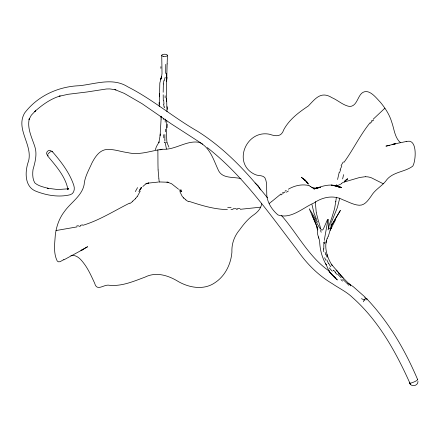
<?xml version="1.0" encoding="UTF-8"?>
<svg xmlns="http://www.w3.org/2000/svg" width="440" height="440" viewBox="0 0 440 440"><rect width="100%" height="100%" fill="white"/><g stroke="black" fill="none" stroke-linecap="round" stroke-linejoin="round"><path stroke-width="0.66" d="M163.18 92.268L163.367 83.958M165.193 122.161L165.209 119.114M165.764 64.35L165.677 73.453M167.129 63.894L166.419 91.344L166.991 111.672M161.106 119.047L161.04 116.21M167.129 63.916L167.448 55.396M161.106 119.004L160.105 135.487L160.303 134.002M159.247 106.535L159.825 82.979L161.612 76.511L162.024 73.519L161.739 55.346M159.357 96.795L159.533 93.286M327.113 238.656C323.834 246.642 326.986 257.593 332.112 265.315L331.298 264.209L343.25 278.075M323.873 242.841L323.785 249.056M335.825 201.526L335.858 201.234M160.105 135.487L158.912 142.483L159.115 141.906L156.481 146.493L155.287 149.826M326.392 240.587L326.057 242.919M331.029 222.789L330.968 225.522L332.283 223.949L340.389 210.413L330.545 227.337L328.944 229.07L328.377 227.7L328.125 219.368L327.107 220.457L323.351 229.053L322.581 229.928L321.75 230.148L319.803 228.146L312.02 214.858L317.4 227.645L317.218 227.277M240.972 178.629C233.618 176.66 223.097 178.849 218.752 171.034C213.747 160.76 210.535 147.752 199.37 142.384C186.67 139.909 175.379 150.178 162.421 149.237C150.843 150.739 139.42 155.556 127.595 152.587C120.588 151.707 113.762 148.951 106.618 149.485C99.325 150.211 95.079 157.047 91.971 162.927C88.88 170 84.662 176.963 84.106 184.828C81.686 196.268 70.62 202.582 64.312 211.679C59.163 218.389 56.348 226.606 55.319 234.938C54.725 243.551 53.213 253.132 57.283 261.102L58.603 261.844L60.159 261.668L63.85 259.556M327.976 219.329L324.28 240.389M336.347 185.873L336.567 184.63M339.757 198.132L337.365 207.587L331.447 222.195M336.435 197.247L336.237 198.363A51.326 29.634 60 0 0 336.028 199.788L334.625 208.582L331.832 217.734M261.723 203.274C261.261 208.813 256.977 212.707 252.654 215.617C247.522 219.428 243.502 224.483 239.789 229.625C234.377 235.945 231.523 243.76 231.919 252.06C230.978 264.127 225.099 276.172 214.748 282.838C203.797 290.312 189.563 287.832 178.629 281.727C168.586 275.501 156.239 271.425 144.953 277.151C133.606 281.331 121.968 286.473 109.571 285.302C104.005 283.811 96.987 292.221 94.65 283.19C91.856 277.2 89.177 271.117 85.487 265.606C82.115 260.947 77.522 254.177 70.895 255.629M418 381.392C418.154 385.946 411.279 387.387 409.613 383.168L410.603 384.582M337.574 179.504L339.18 172.387M165.171 77.325L164.093 80.713M328.053 229.878L328.84 226.699A44.985 25.971 60 0 1 329.312 224.906L331.381 218.988M331.529 218.57L331.683 218.152M328.152 236.506C329.978 231.996 329.45 230.532 331.854 226.875L330.171 230.191L335.467 220.017M159.396 181.946L168.152 182.243L166.859 182.166M340.07 169.769L341.809 166.095M328.114 236.583L327.063 238.766M140.272 191.054L137.159 196.768M139.816 189.976L140.734 188.161M138.87 191.664L140.19 189.272M344.498 182.072L345.334 180.67L345.164 180.934M344.02 162.294C353.326 149.496 360.124 135.025 370.101 122.711M140.536 188.793L140.982 188.133M141.218 187.82L140.173 189.151L141.46 187.523L140.415 188.843M371.239 121.358L372.24 120.225M340.417 184.58L341.154 183.827M400.356 142.56C394.587 137.478 394.207 128.827 391.672 121.946C389.483 114.642 385.259 108.136 380.43 102.3C375.952 97.708 368.544 87.434 361.592 93.335C357.418 97.405 356.631 106.293 349.652 106.508C343.03 105.342 338.025 100.304 331.98 97.691C320.969 90.772 315.381 98.626 308.363 105.963C298.82 112.338 289.322 119.378 283.762 129.723C281.457 137.077 275.776 136.433 269.781 134.31C245.982 129.184 231.88 163.895 254.997 174.482C258.06 176.105 262.202 174.906 264.754 177.524C267.333 182.094 266.481 187.682 266.75 192.731C266.349 201.322 271.667 209.572 277.959 214.924C290.791 219.615 302.896 207.74 314.094 202.901C322.509 197.082 333.416 194.772 342.826 199.755C348.233 201.729 353.386 204.881 359.243 205.26C364.986 205.436 368.335 199.975 371.322 195.899C375.205 189.211 382.624 185.911 386.892 179.591C393.498 171.683 405.108 172.007 412.764 166.144C416.119 160.677 417.593 137.456 406.181 141.713M344.548 181.632L347.474 178.865L344.856 180.889M373.247 119.158L384.901 108.196M135.586 198.682L132.726 201.086M142.813 186.544L145.382 184.283L147.406 183.183L145.888 183.794L148.797 183.018L147.945 183.145L158.472 182.039M341.325 183.667L341.495 183.513A21.681 12.518 60 0 1 343.635 182.182L359.75 177.463L365.69 176.666M345.945 180.163L347.474 178.865M280.929 194.007L271.502 201.713M271.216 201.933L269.247 203.418M282.579 192.753L283.179 192.335M159.896 149.958L161.007 149.336L162.08 149.331M337.205 186.038L339.686 184.481M285.104 191.07L286.286 190.355M81.048 250.663L83.001 249.48L63.784 259.908M82.538 249.761L87.615 246.714L81.054 250.305M129.608 203.121C114.147 210.821 99.457 220.33 82.792 225.341M288.338 189.206C294.547 185.587 302.027 183.838 309.1 185.603M67.623 188.931L68.58 188.458L67.76 189.745L68.052 188.826L67.87 189.123C65.307 176.143 55.622 165.627 47.449 155.689M319.974 187.38L315.953 188.276L320.441 187.215L313.945 189.057C321.86 186.302 330.462 182.969 338.679 186.791L331.37 185.07L336.281 186.098M319.5 187.352L319.875 187.248M80.691 225.968L78.848 226.463M392.068 144.424L395.709 143.743L385.93 146.13L389.884 145.332M77.011 226.892L56.034 230.549M406.208 141.515L393.085 144.232M320.05 187.358L316.465 188.095L320.161 187.369M320.127 187.369L314.243 188.243L314.908 188.21L312.697 187.902L313.572 188.215L313.115 188.04M67.633 188.848L57.778 189.563L47.328 188.177L48.246 188.375C43.637 187.038 38.434 186.164 34.76 182.837C32.494 178.931 32.45 174.004 33.006 169.642C35.09 162.19 37.34 154.259 34.821 146.597C31.911 137.61 26.95 128.354 29.299 118.646L29.002 119.576L31.312 115.198L35.59 110.743L34.837 111.447C42.267 104.858 50.534 98.857 60.154 95.964L59.136 96.272L68.217 94.276L86.999 91.982L106.524 88.979L109.813 88.918L115.934 89.837L114.889 89.606L124.245 93.374L142.01 103.664L171.611 124.086L202.631 144.122M240.29 209.308L260.689 207.169M237.419 209.534L236.379 209.589M233.013 209.671L230.956 209.671M227.392 209.583C214.198 209.363 201.493 205.436 189.068 201.35M338.459 187.011L341.484 187.38L335.791 185.966M167.536 182.215L171.507 183.689L178.574 189.244M340.489 187.215L338.591 186.901L341.484 187.38M51.051 150.552C48.659 149.441 45.881 151.899 46.717 154.396M364.535 297.764L366.74 298.59M383.372 183.827L372.581 178.398A14.883 8.591 60 0 0 371.206 177.738A27.016 15.598 60 0 0 365.728 176.776M347.859 283.096L353.408 286.803L365.486 297.479M185.922 199.738L183.827 198.209M329.247 271.073C308.803 257.037 297.594 233.86 281.551 215.573M255.046 182.985L258.253 185.851L260.53 189.877M310.789 186.516L311.877 187.539M207.279 147.609C243.221 175.758 269.429 213.714 296.934 249.612C306.3 263.252 317.993 275.248 332.327 283.679C339.125 288.338 346.77 291.852 352.709 297.682C378.994 321.046 396.242 352.649 410.443 384.357M308.627 184.129L305.179 180.268L301.284 177.221L305.63 180.708L303.732 179.003L307.197 182.529L306.873 182.089L307.918 183.86L307.17 182.457L307.67 183.387M179.284 189.816L181.291 191.609L180.582 190.669L180.769 191.01M304.706 179.828L306.053 181.093M335.665 272.272L333.85 270.567M342.733 279.263L347.512 283.827A12.732 11.611 -22.8 0 1 348.623 285.28M333.482 276.293L337.343 279.961L331.43 274.219L328.834 270.655L329.643 272.024L330.528 273.18L328.861 270.727L326.233 264.825M341.204 277.8L337.937 274.494M349.327 283.943L350.18 285.054L341.275 275.957L336.232 270.105L337.282 271.343M366.79 298.832C388.877 322.091 405.174 350.213 417.67 379.66M306.482 181.511L307.901 183.139M52.074 151.283C60.88 161.469 69.526 172.469 73.816 185.405C74.971 188.766 74.234 193.633 70.317 194.716C58.949 197.532 46.833 195.476 36.063 191.279C24.107 186.747 24.871 170.94 28.589 160.985C32.775 144.634 15.306 129.003 24.635 112.998C37.477 96.036 58.322 86.427 79.437 85.723C95.436 83.996 112.822 77.286 127.782 86.812C152.455 99.319 173.536 117.53 197.489 131.236C224.95 148.462 247.374 172.562 267.405 197.78M338.322 272.569L339.328 273.746M317.559 222.096L309.227 208.758L317.048 226.903M350.207 285.098L350.686 285.885M328.642 263.78L326.805 259.864M325.556 263.357L326.255 264.864C322.047 257.73 319.913 249.53 319.644 241.28C319.231 238.271 316.597 233.948 317.493 229.543L317.504 229.9L316.58 226.749M318.852 238.139L318.307 236.891M168.933 147.169L166.87 142.296M316.432 219.219L313.945 212.878L311.966 204.567M166.436 149.006L165.121 142.093M179.839 191.527L182.094 196.157A17.578 11.688 -23.6 0 0 183.639 197.819M327.179 254.733L327.685 256.124M318.247 220.391L316.283 212.669M318.395 220.809L319.385 223.993M317.334 228.14L317.796 229.735L317.488 228.294M320.666 228.487L319.506 224.428M164.087 107.003L163.597 104.099M166.969 142.61C166.315 136.483 166.826 127.721 166.738 120.373M316.245 212.448L315.403 202.961M158.84 178.305L158.109 170M158.862 178.524L159.165 181.698A25.85 0.759 -88.8 0 0 159.308 182.094M166.551 98.258L166.689 101.679M163.284 100.337L163.196 94.793M315.37 201.647L315.392 202.433M164.852 140.173L164.874 134.503M159.121 102.41L159.143 104.423M157.872 149.847L157.96 163.136A17.749 0.522 -88.8 0 0 157.977 164.797A32.214 0.946 -88.8 0 0 158.114 169.873M280.957 194.975A28 12.507 -54.7 0 1 282.524 193.727M283.195 193.232A50.969 26.714 -59.1 0 1 285.082 191.956M286.423 192.214A58.212 34.463 -65 0 1 288.398 190.999M309.089 185.73A25.35 10.263 89.2 0 1 310.756 186.774M311.922 187.429A14.828 6.688 -72.9 0 1 312.103 187.632M312.202 187.325A14.74 6.341 -77.4 0 1 312.439 187.605M321.2 232.254A26.763 5.692 85.1 0 1 320.491 230.417M372.598 121.066A30.305 17.204 -64.5 0 1 373.549 120.021M370.42 123.25A61.468 38.973 -67.9 0 1 371.536 121.902M341.083 165.776A40.145 37.626 -38.7 0 1 343.321 161.876M339.675 172.414A18.056 13.921 -49.6 0 1 340.571 169.884M342.634 178.937A81.318 19.382 -71.7 0 1 343.613 174.62M337.486 185.884A47.405 23.155 -61.7 0 1 337.596 185.29M363.435 301.785A2.393 0.924 -47.3 0 1 365.651 298.826A2.393 0.924 -47.3 0 1 366.713 299.849M364.942 300.102A28.061 15.351 58.3 0 1 361.493 298.656M324.61 243.7A18.161 4.884 81.1 0 1 324.825 241.764M323.834 242.77A15.224 4.923 76.5 0 1 323.889 242.231M323.791 251.779A16.203 7.739 63.3 0 1 323.433 248.793M325.782 254.87A21.12 9.608 64.6 0 1 325.105 252.324M327.124 257.318A24.464 14.234 60.3 0 1 326.222 254.771M325.71 260.189A35.112 27.363 52.6 0 1 324.676 257.686M330.781 266.811A17.441 15.994 45.7 0 1 328.878 263.687M332.293 271.161A25.845 22.704 45.9 0 1 329.329 267.845M333.773 270.655A27.539 19.619 46.8 0 1 333.25 270.138M335.082 272.476A27.462 7.376 40.9 0 1 337.216 274.549M342.568 281.105A47.773 20.218 53.7 0 1 340.918 279.576M417.329 379.462A4.45 0.759 -23 0 1 413.65 382.118A4.45 0.759 -23 0 1 409.745 382.597M48.246 155.634A3.201 0.941 -42.5 0 1 47.652 154.512A3.201 0.941 -42.5 0 1 50.683 151.63A3.201 0.941 -42.5 0 1 52.135 151.927M240.059 208.406A33.385 16.676 -2.9 0 1 237.341 208.621M236.352 208.665A60.77 36.02 -2.6 0 1 233.068 208.747M231.11 207.537A69.404 47.421 -3.2 0 1 227.7 207.46M188.81 201.724A29.733 21.995 -41.3 0 1 185.74 199.941M183.915 198.149A17.677 11.446 -18.4 0 1 183.579 197.868M181.781 191.543A84.442 46.305 15.5 0 1 180.791 189.398M78.458 225.615A36.135 23.975 -4.4 0 1 76.681 226.017M82.489 224.785A73.293 53.488 -2.4 0 1 80.41 225.396M132.842 201.218A46.717 36.234 51.6 0 1 129.894 203.517M137.038 196.702A21.527 15.087 21.7 0 1 135.361 198.523M137.522 187.589A96.954 47.014 -26.3 0 1 135.3 191.604M160.881 66.671A50.248 3.746 -87.4 0 1 160.864 68.343M166.694 77.814A33.456 0.314 90 0 1 166.694 75.141M164.808 142.78A21.654 5.17 -66.2 0 1 164.219 141.906M164.923 140.514A18.15 3.74 -71.5 0 1 164.906 140.058M165.38 131.829A19.316 1.584 -85.3 0 1 165.457 129.162M163.79 137.891A25.179 2.635 -83.9 0 1 163.708 134.706M163.383 118.338A29.167 1.029 -88.6 0 1 163.345 119.521M167.2 124.262A41.861 12.419 84.8 0 1 167.073 127.727M167.123 106.667A30.817 14.251 80.9 0 1 167.651 109.434M164.257 106.876A32.835 6.551 80.8 0 1 164.417 107.751M164.027 104.109A32.742 24.678 69.5 0 1 163.708 100.408M165.149 97.884A56.958 8.784 86.4 0 1 165.11 95.75M163.251 83.969A14.949 12.331 -52.8 0 1 163.994 80.696M166.529 73.189A17.584 13.58 -55.8 0 1 166.238 77.286M166.881 77.462L166.568 81.169L166.887 77.484M317.51 229.405L317.46 229.806L317.51 229.405M161.607 76.489L160.655 79.464L161.612 76.511M335.594 278.333L330.479 273.136L335.594 278.333M161.134 117.332L161.046 116.259L161.134 117.337M163.141 56.287A2.855 1.111 0.5 0 0 167.448 55.38A2.855 1.111 0.5 0 0 163.196 54.367A2.855 1.111 0.5 0 0 163.141 56.287"/></g></svg>
